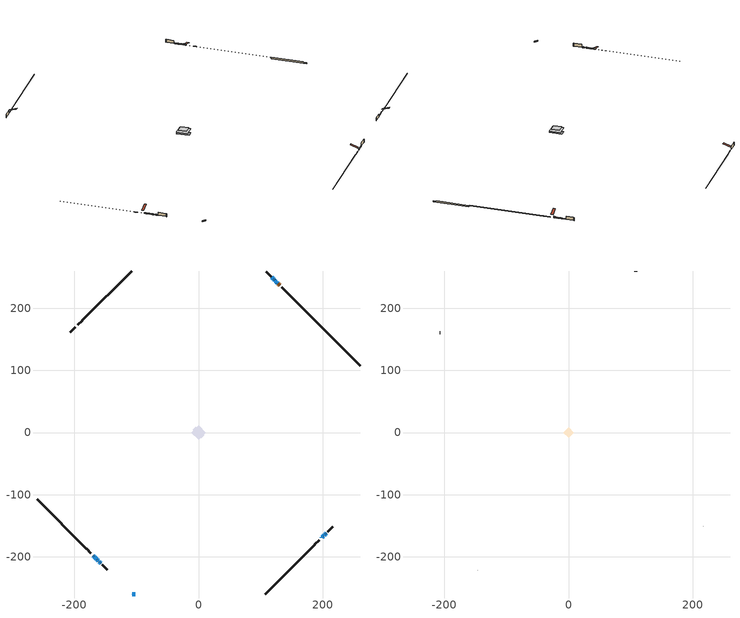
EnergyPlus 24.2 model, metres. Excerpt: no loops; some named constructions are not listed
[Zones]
conditioned space
 floor adiabatic (AdiabaticFloorConstruction): -12.06,0 0,12.06 12.06,0 0,-12.06 z2.89
 floor foundation (Slab1 construction): -9.59,4.08 -4.08,9.59 9.59,-4.08 4.08,-9.59 z-1.68
 wall outside (RimJoist1 construction): 107.6,-259.77 186.59,-180.79 / -259.77,-107.6 -180.79,-186.59 / -107.6,259.77 -186.59,180.79 / 220.75,146.62 141.77,225.61 z0.45:0.75
 wall outside (RimJoist2 construction): 187.24,-180.13 194.44,-172.94 / -180.13,-187.24 -172.94,-194.44 / -187.24,180.13 -194.44,172.94 / 141.11,226.27 133.92,233.46 z0.45:0.75
 wall outside (AdiabaticWallConstruction 1): 130.42,236.96 129.66,237.72 / 129,238.37 128.16,239.22 z0.45:2.48
 wall outside (AdiabaticWallConstruction): -107.6,-259.77 -107.4,-259.77 / 199.24,-168.13 200.86,-166.52 / -106.47,-259.77 -105.7,-259.77 / -162.95,-204.43 -161.01,-206.37 / 126.2,241.18 122.32,245.06 / 121.66,245.71 121.12,246.25 / 201.52,-165.86 202.59,-164.78 / 203.25,-164.13 203.68,-163.69 / 204.34,-163.04 205.31,-162.07 / -104.78,-259.77 -104.01,-259.77 / 205.96,-161.41 206.24,-161.14 / -159.27,-208.11 -158.73,-208.65 / -158.07,-209.31 -157.21,-210.17 / 206.89,-160.49 207.22,-160.16 / -156.55,-210.82 -156.23,-211.15 / -155.57,-211.8 -155.25,-212.13 / 120.47,246.91 117.77,249.6 z0.45:1.67; 127.5,239.87 126.86,240.52 / 197.94,-169.44 198.59,-168.79 / -160.35,-207.02 -159.92,-207.45 z0.45:1.98; -169.44,-197.94 -168.14,-199.23 / -103.09,-259.77 -101.87,-259.77 z0.45:1.97; -167.49,-199.89 -163.61,-203.77 z0.45:2.28
 wall outside (Wall1 construction): 207.87,-159.5 215.91,-151.47 / -154.59,-212.79 -146.55,-220.82 / -197.94,169.44 -205.98,161.4 / 117.12,250.26 109.08,258.3 z0.45:5.33
 wall foundation (FoundationWall1 construction): 221.41,145.97,-1.68 221.41,145.97,0.45 255.94,111.44,0.45 255.94,111.44,0.14 259.77,107.6,0.14 259.77,107.6,-1.68
 window (WindowConstruction 16): -107.6,-259.77 -107.4,-259.77 z0.45:1.67
 window (WindowConstruction 1): 127.5,239.87 126.86,240.52 z0.45:1.97
 window (WindowConstruction 2): 197.94,-169.44 198.59,-168.79 z0.45:1.97
 window (WindowConstruction 3): 199.24,-168.13 200.86,-166.52 z0.45:1.67
 window (WindowConstruction 4): -169.44,-197.94 -168.14,-199.23 z0.45:1.97
 window (WindowConstruction 5): -167.49,-199.89 -163.61,-203.77 z0.45:2.28
 window (WindowConstruction 17): -106.47,-259.77 -105.71,-259.77 z0.45:1.67
 window (WindowConstruction 6): -162.95,-204.43 -161.01,-206.37 z0.45:1.67
 window (WindowConstruction 7): 126.2,241.18 122.32,245.05 z0.45:1.67
 window (WindowConstruction 8): 121.66,245.71 121.13,246.25 z0.45:1.67
 window (WindowConstruction 9): 201.52,-165.86 202.59,-164.78 z0.45:1.67
 window (WindowConstruction 10): 203.25,-164.13 203.68,-163.69 z0.45:1.67
 window (WindowConstruction 11): 204.34,-163.04 205.31,-162.07 z0.45:1.67
 window (WindowConstruction 18): -104.78,-259.77 -104.01,-259.77 z0.45:1.67
 window (WindowConstruction 12): 205.97,-161.41 206.23,-161.14 z0.45:1.67
 window (WindowConstruction 13): -160.35,-207.02 -159.92,-207.45 z0.45:1.97
 window (WindowConstruction 14): -159.27,-208.11 -158.73,-208.65 z0.45:1.67
 window (WindowConstruction 15): -158.07,-209.31 -157.21,-210.17 z0.45:1.67
 window (WindowConstruction 20): 206.89,-160.48 207.22,-160.16 z0.45:1.67
 window (WindowConstruction 21): -156.55,-210.83 -156.23,-211.15 z0.45:1.67
 window (WindowConstruction 22): -155.57,-211.81 -155.25,-212.13 z0.45:1.67
 window (WindowConstruction 19): -103.09,-259.77 -101.87,-259.77 z0.45:1.97
 window (WindowConstruction): 120.47,246.91 117.77,249.6 z0.45:1.67
 door (Door): 130.42,236.96 129.66,237.72 z0.45:2.48
 door (Door 1): 129,238.37 128.16,239.22 z0.45:2.48
 ceiling adiabatic (AdiabaticFloorConstruction): 0,-12.06 12.06,0 0,12.06 -12.06,0 z2.89
attic - vented
 floor to conditioned space (Floor1 construction Reversed): -8.53,0 0,8.53 8.53,0 0,-8.53 z5.33
 wall outside (Wall3 construction): 216.57,-150.81 216.73,-150.65 / -145.9,-221.48 -145.73,-221.64 / -206.63,160.74 -206.8,160.58 / 108.42,258.95 108.26,259.12 z0.45:5.33
 roof outside (Roof1 construction): 197.28,-170.09,5.33 188.98,-161.79,9.24 186.79,-163.98,9.24 195.09,-172.28,5.33; -170.09,-197.28,5.33 -161.79,-188.98,9.24 -163.98,-186.79,9.24 -172.28,-195.09,5.33; -197.28,170.09,5.33 -188.98,161.79,9.24 -186.79,163.98,9.24 -195.09,172.28,5.33; 131.07,236.3,5.33 122.77,228,9.24 124.96,225.81,9.24 133.26,234.11,5.33
[Material] Roughness=Rough; Thermal Absorptance=0.9
Name | Thickness {m} | Conductivity {W/m-K} | Density {kg/m3} | Specific Heat {J/kg-K} | Solar Absorptance | Visible Absorptance
ceiling loosefill ins | 0.254 | 0.0480833 | 16.02 | 1046.75 | 0.7 | 0.7
ceiling stud and cavity | 0.1397 | 0.843984 | 65.682 | 1177.47 | 0.7 | 0.7
gypsum board | 0.0127 | 0.160291 | 801 | 837.4 | 0.6 | 0.6
[Construction]
Floor1 construction: ceiling loosefill ins, ceiling stud and cavity, gypsum board
[EnergyManagementSystem:Program]
component_loads_program: Set loads_htg_walls = 0; Set loads_htg_rim_joists = 0; Set loads_htg_foundation_walls = 0; Set loads_htg_floors = 0; Set loads_htg_slabs = 0; Set loads_htg_ceilings = 0; Set loads_htg_roofs = 0; Set loads_htg_windows_conduction = 0; Set loads_htg_windows_solar = 0; Set loads_htg_doors = 0; Set loads_htg_skylights_conduction = 0; Set loads_htg_skylights_solar = 0; Set loads_htg_internal_mass = 0; Set loads_htg_intgains = 0; Set loads_htg_lighting = 0; Set loads_htg_infil = 0; Set loads_htg_mechvent = 0; Set loads_htg_natvent = 0; Set loads_htg_whf = 0; Set loads_htg_ducts = 0; Set loads_clg_walls = 0; Set loads_clg_rim_joists = 0; Set loads_clg_foundation_walls = 0; Set loads_clg_floors = 0; Set loads_clg_slabs = 0; Set loads_clg_ceilings = 0; Set loads_clg_roofs = 0; Set loads_clg_windows_conduction = 0; Set loads_clg_windows_solar = 0; Set loads_clg_doors = 0; Set loads_clg_skylights_conduction = 0; Set loads_clg_skylights_solar = 0; Set loads_clg_internal_mass = 0; Set loads_clg_intgains = 0; Set loads_clg_lighting = 0; Set loads_clg_infil = 0; Set loads_clg_mechvent = 0; Set loads_clg_natvent = 0; Set loads_clg_whf = 0; Set loads_clg_ducts = 0; Set hr_walls = 0; Set hr_walls = hr_walls + s_conv_13 + s_ig_13 + s_sol_13 + s_lgt_13 + s_surf_13; Set hr_walls = hr_walls + s_conv_14 + s_ig_14 + s_sol_14 + s_lgt_14 + s_surf_14; Set hr_walls = hr_walls + s_conv_15 + s_ig_15 + s_sol_15 + s_lgt_15 + s_surf_15; Set hr_walls = hr_walls + s_conv_16 + s_ig_16 + s_sol_16 + s_lgt_16 + s_surf_16; Set hr_rim_joists = 0; Set hr_rim_joists = hr_rim_joists + s_conv_4 + s_ig_4 + s_sol_4 + s_lgt_4 + s_surf_4; Set hr_rim_joists = hr_rim_joists + s_conv_5 + s_ig_5 + s_sol_5 + s_lgt_5 + s_surf_5; Set hr_rim_joists = hr_rim_joists + s_conv_6 + s_ig_6 + s_sol_6 + s_lgt_6 + s_surf_6; Set hr_rim_joists = hr_rim_joists + s_conv_7 + s_ig_7 + s_sol_7 + s_lgt_7 + s_surf_7; Set hr_rim_joists = hr_rim_joists + s_conv_8 + s_ig_8 + s_sol_8 + s_lgt_8 + s_surf_8; Set hr_rim_joists = hr_rim_joists + s_conv_9 + s_ig_9 + s_sol_9 + s_lgt_9 + s_surf_9; Set hr_rim_joists = hr_rim_joists + s_conv_10 + s_ig_10 + s_sol_10 + s_lgt_10 + s_surf_10; Set hr_rim_joists = hr_rim_joists + s_conv_11 + s_ig_11 + s_sol_11 + s_lgt_11 + s_surf_11; Set hr_foundation_walls = 0; Set hr_foundation_walls = hr_foundation_walls + s_conv_1 + s_ig_1 + s_sol_1 + s_lgt_1 + s_surf_1; Set hr_floors = 0; Set hr_slabs = 0; Set hr_slabs = hr_slabs + s_conv_12 + s_ig_12 + s_sol_12 + s_lgt_12 + s_surf_12; Set hr_ceilings = 0; Set hr_ceilings = hr_ceilings + s_conv + s_ig + s_sol + s_lgt + s_surf; Set hr_roofs = 0; Set hr_windows_conduction = 0; Set hr_windows_conduction = hr_windows_conduction + ss_conv_2; Set hr_windows_conduction = hr_windows_conduction + ss_ig_2; Set hr_windows_conduction = hr_windows_conduction + ss_surf_2; Set hr_windows_conduction = hr_windows_conduction + ss_conv_3; Set hr_windows_conduction = hr_windows_conduction + ss_ig_3; Set hr_windows_conduction = hr_windows_conduction + ss_surf_3; Set hr_windows_conduction = hr_windows_conduction + ss_conv_4; Set hr_windows_conduction = hr_windows_conduction + ss_ig_4; Set hr_windows_conduction = hr_windows_conduction + ss_surf_4; Set hr_windows_conduction = hr_windows_conduction + ss_conv_5; Set hr_windows_conduction = hr_windows_conduction + ss_ig_5; Set hr_windows_conduction = hr_windows_conduction + ss_surf_5; Set hr_windows_conduction = hr_windows_conduction + ss_conv_6; Set hr_windows_conduction = hr_windows_conduction + ss_ig_6; Set hr_windows_conduction = hr_windows_conduction + ss_surf_6; Set hr_windows_conduction = hr_windows_conduction + ss_conv_7; Set hr_windows_conduction = hr_windows_conduction + ss_ig_7; Set hr_windows_conduction = hr_windows_conduction + ss_surf_7; Set hr_windows_conduction = hr_windows_conduction + ss_conv_8; Set hr_windows_conduction = hr_windows_conduction + ss_ig_8; Set hr_windows_conduction = hr_windows_conduction + ss_surf_8; Set hr_windows_conduction = hr_windows_conduction + ss_conv_9; Set hr_windows_conduction = hr_windows_conduction + ss_ig_9; Set hr_windows_conduction = hr_windows_conduction + ss_surf_9; Set hr_windows_conduction = hr_windows_conduction + ss_conv_10; Set hr_windows_conduction = hr_windows_conduction + ss_ig_10; Set hr_windows_conduction = hr_windows_conduction + ss_surf_10; Set hr_windows_conduction = hr_windows_conduction + ss_conv_11; Set hr_windows_conduction = hr_windows_conduction + ss_ig_11; Set hr_windows_conduction = hr_windows_conduction + ss_surf_11; Set hr_windows_conduction = hr_windows_conduction + ss_conv_12; Set hr_windows_conduction = hr_windows_conduction + ss_ig_12; Set hr_windows_conduction = hr_windows_conduction + ss_surf_12; Set hr_windows_conduction = hr_windows_conduction + ss_conv_13; Set hr_windows_conduction = hr_windows_conduction + ss_ig_13; Set hr_windows_conduction = hr_windows_conduction + ss_surf_13; Set hr_windows_conduction = hr_windows_conduction + ss_conv_14; Set hr_windows_conduction = hr_windows_conduction + ss_ig_14; Set hr_windows_conduction = hr_windows_conduction + ss_surf_14; Set hr_windows_conduction = hr_windows_conduction + ss_conv_15; Set hr_windows_conduction = hr_windows_conduction + ss_ig_15; Set hr_windows_conduction = hr_windows_conduction + ss_surf_15; Set hr_windows_conduction = hr_windows_conduction + ss_conv_16; Set hr_windows_conduction = hr_windows_conduction + ss_ig_16; Set hr_windows_conduction = hr_windows_conduction + ss_surf_16; Set hr_windows_conduction = hr_windows_conduction + ss_conv_17; Set hr_windows_conduction = hr_windows_conduction + ss_ig_17; Set hr_windows_conduction = hr_windows_conduction + ss_surf_17; Set hr_windows_conduction = hr_windows_conduction + ss_conv_18; Set hr_windows_conduction = hr_windows_conduction + ss_ig_18; Set hr_windows_conduction = hr_windows_conduction + ss_surf_18; Set hr_windows_conduction = hr_windows_conduction + ss_conv_19; Set hr_windows_conduction = hr_windows_conduction + ss_ig_19; Set hr_windows_conduction = hr_windows_conduction + ss_surf_19; Set hr_windows_conduction = hr_windows_conduction + ss_conv_20; Set hr_windows_conduction = hr_windows_conduction + ss_ig_20; Set hr_windows_conduction = hr_windows_conduction + ss_surf_20; Set hr_windows_conduction = hr_windows_conduction + ss_conv_21; Set hr_windows_conduction = hr_windows_conduction + ss_ig_21; Set hr_windows_conduction = hr_windows_conduction + ss_surf_21; Set hr_windows_conduction = hr_windows_conduction + ss_conv_22; Set hr_windows_conduction = hr_windows_conduction + ss_ig_22; Set hr_windows_conduction = hr_windows_conduction + ss_surf_22; Set hr_windows_conduction = hr_windows_conduction + ss_conv_23; Set hr_windows_conduction = hr_windows_conduction + ss_ig_23; Set hr_windows_conduction = hr_windows_conduction + ss_surf_23; Set hr_windows_conduction = hr_windows_conduction + ss_conv_24; Set hr_windows_conduction = hr_windows_conduction + ss_ig_24; Set hr_windows_conduction = hr_windows_conduction + ss_surf_24; Set hr_windows_solar = 0; Set hr_windows_solar = hr_windows_solar - ss_trans_in * ZoneTimestep * 3600 + ss_back_out * ZoneTimestep * 3600 + ss_trans_out * ZoneTimestep * 3600; Set hr_windows_solar = hr_windows_solar - ss_trans_in_1 * ZoneTimestep * 3600 + ss_back_out_1 * ZoneTimestep * 3600 + ss_trans_out_1 * ZoneTimestep * 3600; Set hr_windows_solar = hr_windows_solar - ss_trans_in_2 * ZoneTimestep * 3600 + ss_back_out_2 * ZoneTimestep * 3600 + ss_trans_out_2 * ZoneTimestep * 3600; Set hr_windows_solar = hr_windows_solar - ss_trans_in_3 * ZoneTimestep * 3600 + ss_back_out_3 * ZoneTimestep * 3600 + ss_trans_out_3 * ZoneTimestep * 3600; Set hr_windows_solar = hr_windows_solar - ss_trans_in_4 * ZoneTimestep * 3600 + ss_back_out_4 * ZoneTimestep * 3600 + ss_trans_out_4 * ZoneTimestep * 3600; Set hr_windows_solar = hr_windows_solar - ss_trans_in_5 * ZoneTimestep * 3600 + ss_back_out_5 * ZoneTimestep * 3600 + ss_trans_out_5 * ZoneTimestep * 3600; Set hr_windows_solar = hr_windows_solar - ss_trans_in_6 * ZoneTimestep * 3600 + ss_back_out_6 * ZoneTimestep * 3600 + ss_trans_out_6 * ZoneTimestep * 3600; Set hr_windows_solar = hr_windows_solar - ss_trans_in_7 * ZoneTimestep * 3600 + ss_back_out_7 * ZoneTimestep * 3600 + ss_trans_out_7 * ZoneTimestep * 3600; Set hr_windows_solar = hr_windows_solar - ss_trans_in_8 * ZoneTimestep * 3600 + ss_back_out_8 * ZoneTimestep * 3600 + ss_trans_out_8 * ZoneTimestep * 3600; Set hr_windows_solar = hr_windows_solar - ss_trans_in_9 * ZoneTimestep * 3600 + ss_back_out_9 * ZoneTimestep * 3600 + ss_trans_out_9 * ZoneTimestep * 3600; Set hr_windows_solar = hr_windows_solar - ss_trans_in_10 * ZoneTimestep * 3600 + ss_back_out_10 * ZoneTimestep * 3600 + ss_trans_out_10 * ZoneTimestep * 3600; Set hr_windows_solar = hr_windows_solar - ss_trans_in_11 * ZoneTimestep * 3600 + ss_back_out_11 * ZoneTimestep * 3600 + ss_trans_out_11 * ZoneTimestep * 3600; Set hr_windows_solar = hr_windows_solar - ss_trans_in_12 * ZoneTimestep * 3600 + ss_back_out_12 * ZoneTimestep * 3600 + ss_trans_out_12 * ZoneTimestep * 3600; Set hr_windows_solar = hr_windows_solar - ss_trans_in_13 * ZoneTimestep * 3600 + ss_back_out_13 * ZoneTimestep * 3600 + ss_trans_out_13 * ZoneTimestep * 3600; Set hr_windows_solar = hr_windows_solar - ss_trans_in_14 * ZoneTimestep * 3600 + ss_back_out_14 * ZoneTimestep * 3600 + ss_trans_out_14 * ZoneTimestep * 3600; Set hr_windows_solar = hr_windows_solar - ss_trans_in_15 * ZoneTimestep * 3600 + ss_back_out_15 * ZoneTimestep * 3600 + ss_trans_out_15 * ZoneTimestep * 3600; Set hr_windows_solar = hr_windows_solar - ss_trans_in_16 * ZoneTimestep * 3600 + ss_back_out_16 * ZoneTimestep * 3600 + ss_trans_out_16 * ZoneTimestep * 3600; Set hr_windows_solar = hr_windows_solar - ss_trans_in_17 * ZoneTimestep * 3600 + ss_back_out_17 * ZoneTimestep * 3600 + ss_trans_out_17 * ZoneTimestep * 3600; Set hr_windows_solar = hr_windows_solar - ss_trans_in_18 * ZoneTimestep * 3600 + ss_back_out_18 * ZoneTimestep * 3600 + ss_trans_out_18 * ZoneTimestep * 3600; Set hr_windows_solar = hr_windows_solar - ss_trans_in_19 * ZoneTimestep * 3600 + ss_back_out_19 * ZoneTimestep * 3600 + ss_trans_out_19 * ZoneTimestep * 3600; Set hr_windows_solar = hr_windows_solar - ss_trans_in_20 * ZoneTimestep * 3600 + ss_back_out_20 * ZoneTimestep * 3600 + ss_trans_out_20 * ZoneTimestep * 3600; Set hr_windows_solar = hr_windows_solar - ss_trans_in_21 * ZoneTimestep * 3600 + ss_back_out_21 * ZoneTimestep * 3600 + ss_trans_out_21 * ZoneTimestep * 3600; Set hr_windows_solar = hr_windows_solar - ss_trans_in_22 * ZoneTimestep * 3600 + ss_back_out_22 * ZoneTimestep * 3600 + ss_trans_out_22 * ZoneTimestep * 3600; Set hr_doors = 0; Set hr_doors = hr_doors + ss_sol; Set hr_doors = hr_doors + ss_lgt; Set hr_doors = hr_doors + ss_conv; Set hr_doors = hr_doors + ss_ig; Set hr_doors = hr_doors + ss_surf; Set hr_doors = hr_doors + ss_sol_1; Set hr_doors = hr_doors + ss_lgt_1; Set hr_doors = hr_doors + ss_conv_1; Set hr_doors = hr_doors + ss_ig_1; Set hr_doors = hr_doors + ss_surf_1; Set hr_skylights_conduction = 0; Set hr_skylights_solar = 0; Set hr_internal_mass = 0; Set hr_internal_mass = hr_internal_mass + s_conv_2 + s_ig_2 + s_sol_2 + s_lgt_2 + s_surf_2; Set hr_internal_mass = hr_internal_mass + s_conv_3 + s_ig_3 + s_sol_3 + s_lgt_3 + s_surf_3; Set hr_internal_mass = hr_internal_mass + im_conv + im_ig + im_sol + im_lgt + im_surf; Set hr_internal_mass = hr_internal_mass + im_conv_1 + im_ig_1 + im_sol_1 + im_lgt_1 + im_surf_1; Set hr_intgains = 0; Set hr_intgains = hr_intgains - ig_ee_conv - ig_ee_rad - ig_ee_conv_1 - ig_ee_rad_1 - ig_ee_conv_2 - ig_ee_rad_2 - ig_ee_conv_3 - ig_ee_rad_3 - ig_ee_conv_4 - ig_ee_rad_4 - ig_ee_conv_5 - ig_ee_rad_5 - ig_ee_conv_6 - ig_ee_rad_6 - ig_oe_conv - ig_oe_rad - ig_oe_conv_1 - ig_oe_rad_1 - ig_oe_conv_2 - ig_oe_rad_2 - ig_oe_conv_3 - ig_oe_rad_3 - ig_oe_conv_4 - ig_oe_rad_4 - ig_ppl_conv - ig_ppl_rad; Set hr_lighting = 0; Set hr_lighting = hr_lighting - ig_lgt_conv - ig_lgt_rad - ig_lgt_vis; Set hr_infil = 0; Set hr_infil = hr_infil - airflow_gain + airflow_loss; Set hr_natvent = 0; Set hr_natvent = hr_natvent - airflow_gain_1 + airflow_loss_1; Set hr_whf = 0; Set hr_whf = hr_whf - airflow_gain_2 + airflow_loss_2; Set hr_mechvent = 0; Set hr_mechvent = hr_mechvent - mv_conv - mv_rad - mv_conv_1 - mv_rad_1 - mv_conv_2 - mv_rad_2 - mv_conv_3 - mv_rad_3 - mv_conv_4 - mv_rad_4 - mv_conv_5 - mv_rad_5 - mv_conv_6 - mv_rad_6; Set hr_ducts = 0; Set hr_intgains = hr_intgains + dhw_loss * (0.64*(1-dhw_rtf) + 1.0*dhw_rtf); Set htg_mode = 0; Set clg_mode = 0; If (htg_load_cond > 0); Set htg_mode = 1.0; ElseIf (clg_load_cond > 0); Set clg_mode = 1.0; Else; Set htg_season = 0; Set clg_season = 0; If ((DayOfYear >= 1) && (DayOfYear <= 365)); Set clg_season = 1; EndIf; If ((DayOfYear >= 1) && (DayOfYear <= 365)); Set htg_season = 1; EndIf; If ((airflow_gain_1 <> 0) || (airflow_loss_1 <> 0)) && (clg_season == 1); Set clg_mode = 1.0; ElseIf ((airflow_gain_2 <> 0) || (airflow_loss_2 <> 0)) && (clg_season == 1); Set clg_mode = 1.0; Else; Set Tmid_setpoint = (htg_sp_s_1 + clg_sp_s_1) / 2; If (tin_s_1 > Tmid_setpoint) && (clg_season == 1); Set clg_mode = 1.0; ElseIf (tin_s_1 < Tmid_setpoint) && (htg_season == 1); Set htg_mode = 1.0; EndIf; EndIf; EndIf; Set loads_htg_walls = loads_htg_walls + (hr_walls * htg_mode * 1); Set loads_htg_rim_joists = loads_htg_rim_joists + (hr_rim_joists * htg_mode * 1); Set loads_htg_foundation_walls = loads_htg_foundation_walls + (hr_foundation_walls * htg_mode * 1); Set loads_htg_floors = loads_htg_floors + (hr_floors * htg_mode * 1); Set loads_htg_slabs = loads_htg_slabs + (hr_slabs * htg_mode * 1); Set loads_htg_ceilings = loads_htg_ceilings + (hr_ceilings * htg_mode * 1); Set loads_htg_roofs = loads_htg_roofs + (hr_roofs * htg_mode * 1); Set loads_htg_windows_conduction = loads_htg_windows_conduction + (hr_windows_conduction * htg_mode * 1); Set loads_htg_windows_solar = loads_htg_windows_solar + (hr_windows_solar * htg_mode * 1); Set loads_htg_doors = loads_htg_doors + (hr_doors * htg_mode * 1); Set loads_htg_skylights_conduction = loads_htg_skylights_conduction + (hr_skylights_conduction * htg_mode * 1); Set loads_htg_skylights_solar = loads_htg_skylights_solar + (hr_skylights_solar * htg_mode * 1); Set loads_htg_internal_mass = loads_htg_internal_mass + (hr_internal_mass * htg_mode * 1); Set loads_htg_intgains = loads_htg_intgains + (hr_intgains * htg_mode * 1); Set loads_htg_lighting = loads_htg_lighting + (hr_lighting * htg_mode * 1); Set loads_htg_infil = loads_htg_infil + (hr_infil * htg_mode * 1); Set loads_htg_mechvent = loads_htg_mechvent + (hr_mechvent * htg_mode * 1); Set loads_htg_natvent = loads_htg_natvent + (hr_natvent * htg_mode * 1); Set loads_htg_whf = loads_htg_whf + (hr_whf * htg_mode * 1); Set loads_htg_ducts = loads_htg_ducts + (hr_ducts * htg_mode * 1); Set loads_clg_walls = loads_clg_walls + (-hr_walls * clg_mode * 1); Set loads_clg_rim_joists = loads_clg_rim_joists + (-hr_rim_joists * clg_mode * 1); Set loads_clg_foundation_walls = loads_clg_foundation_walls + (-hr_foundation_walls * clg_mode * 1); Set loads_clg_floors = loads_clg_floors + (-hr_floors * clg_mode * 1); Set loads_clg_slabs = loads_clg_slabs + (-hr_slabs * clg_mode * 1); Set loads_clg_ceilings = loads_clg_ceilings + (-hr_ceilings * clg_mode * 1); Set loads_clg_roofs = loads_clg_roofs + (-hr_roofs * clg_mode * 1); Set loads_clg_windows_conduction = loads_clg_windows_conduction + (-hr_windows_conduction * clg_mode * 1); Set loads_clg_windows_solar = loads_clg_windows_solar + (-hr_windows_solar * clg_mode * 1); Set loads_clg_doors = loads_clg_doors + (-hr_doors * clg_mode * 1); Set loads_clg_skylights_conduction = loads_clg_skylights_conduction + (-hr_skylights_conduction * clg_mode * 1); Set loads_clg_skylights_solar = loads_clg_skylights_solar + (-hr_skylights_solar * clg_mode * 1); Set loads_clg_internal_mass = loads_clg_internal_mass + (-hr_internal_mass * clg_mode * 1); Set loads_clg_intgains = loads_clg_intgains + (-hr_intgains * clg_mode * 1); Set loads_clg_lighting = loads_clg_lighting + (-hr_lighting * clg_mode * 1); Set loads_clg_infil = loads_clg_infil + (-hr_infil * clg_mode * 1); Set loads_clg_mechvent = loads_clg_mechvent + (-hr_mechvent * clg_mode * 1); Set loads_clg_natvent = loads_clg_natvent + (-hr_natvent * clg_mode * 1); Set loads_clg_whf = loads_clg_whf + (-hr_whf * clg_mode * 1); Set loads_clg_ducts = loads_clg_ducts + (-hr_ducts * clg_mode * 1)
[EnergyManagementSystem:OutputVariable] Type of Data in Variable=Summed; Update Frequency=ZoneTimestep
Name | EMS Variable | EMS Program or Subroutine | Units
loads_htg_slabs_annual_outvar; Energy Management System Output Variable 16 | loads_htg_slabs | component_loads_program | J
loads_htg_internal_mass_annual_outvar; Energy Management System Output Variable 17 | loads_htg_internal_mass | component_loads_program | J
loads_htg_infil_annual_outvar; Energy Management System Output Variable 18 | loads_htg_infil | component_loads_program | J
loads_htg_natvent_annual_outvar; Energy Management System Output Variable 19 | loads_htg_natvent | component_loads_program | J
loads_htg_mechvent_annual_outvar; Energy Management System Output Variable 20 | loads_htg_mechvent | component_loads_program | J
loads_htg_whf_annual_outvar; Energy Management System Output Variable 21 | loads_htg_whf | component_loads_program | J
loads_htg_ducts_annual_outvar; Energy Management System Output Variable 22 | loads_htg_ducts | component_loads_program | J
loads_htg_intgains_annual_outvar; Energy Management System Output Variable 23 | loads_htg_intgains | component_loads_program | J
loads_htg_lighting_annual_outvar; Energy Management System Output Variable 24 | loads_htg_lighting | component_loads_program | J
loads_clg_roofs_annual_outvar; Energy Management System Output Variable 25 | loads_clg_roofs | component_loads_program | J
loads_clg_ceilings_annual_outvar; Energy Management System Output Variable 26 | loads_clg_ceilings | component_loads_program | J
loads_clg_walls_annual_outvar; Energy Management System Output Variable 27 | loads_clg_walls | component_loads_program | J
loads_clg_rim_joists_annual_outvar; Energy Management System Output Variable 28 | loads_clg_rim_joists | component_loads_program | J
loads_clg_foundation_walls_annual_outvar; Energy Management System Output Variable 29 | loads_clg_foundation_walls | component_loads_program | J
loads_clg_doors_annual_outvar; Energy Management System Output Variable 30 | loads_clg_doors | component_loads_program | J
loads_clg_windows_conduction_annual_outvar; Energy Management System Output Variable 31 | loads_clg_windows_conduction | component_loads_program | J
loads_clg_windows_solar_annual_outvar; Energy Management System Output Variable 32 | loads_clg_windows_solar | component_loads_program | J
loads_clg_skylights_conduction_annual_outvar; Energy Management System Output Variable 33 | loads_clg_skylights_conduction | component_loads_program | J
loads_clg_skylights_solar_annual_outvar; Energy Management System Output Variable 34 | loads_clg_skylights_solar | component_loads_program | J
loads_clg_floors_annual_outvar; Energy Management System Output Variable 35 | loads_clg_floors | component_loads_program | J
loads_clg_slabs_annual_outvar; Energy Management System Output Variable 36 | loads_clg_slabs | component_loads_program | J
loads_clg_internal_mass_annual_outvar; Energy Management System Output Variable 37 | loads_clg_internal_mass | component_loads_program | J
loads_clg_infil_annual_outvar; Energy Management System Output Variable 38 | loads_clg_infil | component_loads_program | J
loads_clg_natvent_annual_outvar; Energy Management System Output Variable 39 | loads_clg_natvent | component_loads_program | J
loads_clg_mechvent_annual_outvar; Energy Management System Output Variable 40 | loads_clg_mechvent | component_loads_program | J
loads_clg_whf_annual_outvar; Energy Management System Output Variable 41 | loads_clg_whf | component_loads_program | J
loads_clg_ducts_annual_outvar; Energy Management System Output Variable 42 | loads_clg_ducts | component_loads_program | J
loads_clg_intgains_annual_outvar; Energy Management System Output Variable 43 | loads_clg_intgains | component_loads_program | J
loads_clg_lighting_annual_outvar; Energy Management System Output Variable 44 | loads_clg_lighting | component_loads_program | J
loads_htg_tot_annual_outvar; Energy Management System Output Variable 1; Energy Management System Output Variable 45 | loads_htg_tot | total_loads_program | J
loads_clg_tot_annual_outvar; Energy Management System Output Variable 2; Energy Management System Output Variable 46 | loads_clg_tot | total_loads_program | J
Energy Management System Output Variable 3 | htg_unmet_hours | unmet_hours_program | hr
Energy Management System Output Variable 4 | clg_unmet_hours | unmet_hours_program | hr
Energy Management System Output Variable 5 | loads_htg_roofs | component_loads_program | J
Energy Management System Output Variable 6 | loads_htg_ceilings | component_loads_program | J
Energy Management System Output Variable 7 | loads_htg_walls | component_loads_program | J
Energy Management System Output Variable 8 | loads_htg_rim_joists | component_loads_program | J
Energy Management System Output Variable 9 | loads_htg_foundation_walls | component_loads_program | J
Energy Management System Output Variable 10 | loads_htg_doors | component_loads_program | J
Energy Management System Output Variable 11 | loads_htg_windows_conduction | component_loads_program | J
Energy Management System Output Variable 12 | loads_htg_windows_solar | component_loads_program | J
Energy Management System Output Variable 13 | loads_htg_skylights_conduction | component_loads_program | J
Energy Management System Output Variable 14 | loads_htg_skylights_solar | component_loads_program | J
Energy Management System Output Variable 15 | loads_htg_floors | component_loads_program | J
[Schedule:Day:Interval]
interior lighting schedule day: No, 01:00, 0.108182, 04:00, 0.0901515, 05:00, 0.0991667, 06:00, 0.162273, 07:00, 0.270455, 08:00, 0.342576, 10:00, 0.369621, 11:00, 0.351591, 12:00, 0.333561, 13:00, 0.324545, 14:00, 0.31553, 15:00, 0.333561, 16:00, 0.369621, 17:00, 0.450758, 18:00, 0.585985, 19:00, 0.775303, 20:00, 0.955606, 21:00, 0.991667, 22:00, 0.712197, 23:00, 0.360606, 24:00, 0.162273
interior lighting schedule day 1: No, 01:00, 0.100909, 04:00, 0.0840909, 05:00, 0.0925, 06:00, 0.151364, 07:00, 0.252273, 08:00, 0.319545, 10:00, 0.344773, 11:00, 0.327955, 12:00, 0.311136, 13:00, 0.302727, 14:00, 0.294318, 15:00, 0.311136, 16:00, 0.344773, 17:00, 0.420455, 18:00, 0.546591, 19:00, 0.723182, 20:00, 0.891364, 21:00, 0.925, 22:00, 0.664318, 23:00, 0.336364, 24:00, 0.151364
interior lighting schedule day 2: No, 01:00, 0.0927273, 04:00, 0.0772727, 05:00, 0.085, 06:00, 0.139091, 07:00, 0.231818, 08:00, 0.293636, 10:00, 0.316818, 11:00, 0.301364, 12:00, 0.285909, 13:00, 0.278182, 14:00, 0.270455, 15:00, 0.285909, 16:00, 0.316818, 17:00, 0.386364, 18:00, 0.502273, 19:00, 0.664545, 20:00, 0.819091, 21:00, 0.85, 22:00, 0.610455, 23:00, 0.309091, 24:00, 0.139091
interior lighting schedule day 3: No, 01:00, 0.0845455, 04:00, 0.0704545, 05:00, 0.0775, 06:00, 0.126818, 07:00, 0.211364, 08:00, 0.267727, 10:00, 0.288864, 11:00, 0.274773, 12:00, 0.260682, 13:00, 0.253636, 14:00, 0.246591, 15:00, 0.260682, 16:00, 0.288864, 17:00, 0.352273, 18:00, 0.457955, 19:00, 0.605909, 20:00, 0.746818, 21:00, 0.775, 22:00, 0.556591, 23:00, 0.281818, 24:00, 0.126818
interior lighting schedule day 4: No, 01:00, 0.0763636, 04:00, 0.0636364, 05:00, 0.07, 06:00, 0.114545, 07:00, 0.190909, 08:00, 0.241818, 10:00, 0.260909, 11:00, 0.248182, 12:00, 0.235455, 13:00, 0.229091, 14:00, 0.222727, 15:00, 0.235455, 16:00, 0.260909, 17:00, 0.318182, 18:00, 0.413636, 19:00, 0.547273, 20:00, 0.674545, 21:00, 0.7, 22:00, 0.502727, 23:00, 0.254545, 24:00, 0.114545
interior lighting schedule day 5: No, 01:00, 0.0727273, 04:00, 0.0606061, 05:00, 0.0666667, 06:00, 0.109091, 07:00, 0.181818, 08:00, 0.230303, 10:00, 0.248485, 11:00, 0.236364, 12:00, 0.224242, 13:00, 0.218182, 14:00, 0.212121, 15:00, 0.224242, 16:00, 0.248485, 17:00, 0.30303, 18:00, 0.393939, 19:00, 0.521212, 20:00, 0.642424, 21:00, 0.666667, 22:00, 0.478788, 23:00, 0.242424, 24:00, 0.109091
interior lighting schedule day 6: No, 01:00, 0.0745455, 04:00, 0.0621212, 05:00, 0.0683333, 06:00, 0.111818, 07:00, 0.186364, 08:00, 0.236061, 10:00, 0.254697, 11:00, 0.242273, 12:00, 0.229848, 13:00, 0.223636, 14:00, 0.217424, 15:00, 0.229848, 16:00, 0.254697, 17:00, 0.310606, 18:00, 0.403788, 19:00, 0.534242, 20:00, 0.658485, 21:00, 0.683333, 22:00, 0.490758, 23:00, 0.248485, 24:00, 0.111818
interior lighting schedule day 7: No, 01:00, 0.08, 04:00, 0.0666667, 05:00, 0.0733333, 06:00, 0.12, 07:00, 0.2, 08:00, 0.253333, 10:00, 0.273333, 11:00, 0.26, 12:00, 0.246667, 13:00, 0.24, 14:00, 0.233333, 15:00, 0.246667, 16:00, 0.273333, 17:00, 0.333333, 18:00, 0.433333, 19:00, 0.573333, 20:00, 0.706667, 21:00, 0.733333, 22:00, 0.526667, 23:00, 0.266667, 24:00, 0.12
interior lighting schedule day 8: No, 01:00, 0.0890909, 04:00, 0.0742424, 05:00, 0.0816667, 06:00, 0.133636, 07:00, 0.222727, 08:00, 0.282121, 10:00, 0.304394, 11:00, 0.289545, 12:00, 0.274697, 13:00, 0.267273, 14:00, 0.259848, 15:00, 0.274697, 16:00, 0.304394, 17:00, 0.371212, 18:00, 0.482576, 19:00, 0.638485, 20:00, 0.78697, 21:00, 0.816667, 22:00, 0.586515, 23:00, 0.29697, 24:00, 0.133636
interior lighting schedule day 9: No, 01:00, 0.0972727, 04:00, 0.0810606, 05:00, 0.0891667, 06:00, 0.145909, 07:00, 0.243182, 08:00, 0.30803, 10:00, 0.332348, 11:00, 0.316136, 12:00, 0.299924, 13:00, 0.291818, 14:00, 0.283712, 15:00, 0.299924, 16:00, 0.332348, 17:00, 0.405303, 18:00, 0.526894, 19:00, 0.697121, 20:00, 0.859242, 21:00, 0.891667, 22:00, 0.640379, 23:00, 0.324242, 24:00, 0.145909
interior lighting schedule day 10: No, 01:00, 0.105455, 04:00, 0.0878788, 05:00, 0.0966667, 06:00, 0.158182, 07:00, 0.263636, 08:00, 0.333939, 10:00, 0.360303, 11:00, 0.342727, 12:00, 0.325152, 13:00, 0.316364, 14:00, 0.307576, 15:00, 0.325152, 16:00, 0.360303, 17:00, 0.439394, 18:00, 0.571212, 19:00, 0.755758, 20:00, 0.931515, 21:00, 0.966667, 22:00, 0.694242, 23:00, 0.351515, 24:00, 0.158182
interior lighting schedule day 11: No, 01:00, 0.109091, 04:00, 0.0909091, 05:00, 0.1, 06:00, 0.163636, 07:00, 0.272727, 08:00, 0.345455, 10:00, 0.372727, 11:00, 0.354545, 12:00, 0.336364, 13:00, 0.327273, 14:00, 0.318182, 15:00, 0.336364, 16:00, 0.372727, 17:00, 0.454545, 18:00, 0.590909, 19:00, 0.781818, 20:00, 0.963636, 21:00, 1, 22:00, 0.718182, 23:00, 0.363636, 24:00, 0.163636
interior lighting schedule default day; occupants schedule default day; clothes dryer schedule default day; cooking range schedule default day; mech vent bath fan 0 schedule default day; mech vent bath fan 1 schedule default day; mech vent range fan 0 schedule default day; misc plug loads schedule default day; general water use schedule default day; clothes dryer exhaust 0 schedule default day; cooling season schedule day; cooling season schedule day 2; cooling season schedule default day; exterior lighting schedule default day; natural vent schedule default day: No, 24:00, 0
occupants schedule day: No, 05:00, 0.426829, 06:00, 0.719512, 07:00, 1, 08:00, 0.670732, 09:00, 0.329268, 14:00, 0.170732, 15:00, 0.231707, 16:00, 0.329268, 17:00, 0.5, 18:00, 0.670732, 19:00, 0.829268, 21:00, 1, 22:00, 0.853659, 23:00, 0.646341, 24:00, 0.426829
clothes dryer schedule day; clothes dryer exhaust 0 schedule day: No, 01:00, 0.123457, 02:00, 0.0740741, 03:00, 0.0493827, 04:00, 0.0246914, 05:00, 0.0493827, 06:00, 0.0740741, 07:00, 0.197531, 08:00, 0.395062, 09:00, 0.592593, 10:00, 0.839506, 11:00, 0.962963, 12:00, 1, 13:00, 0.91358, 14:00, 0.82716, 15:00, 0.716049, 16:00, 0.753086, 17:00, 0.679012, 18:00, 0.666667, 20:00, 0.62963, 21:00, 0.641975, 22:00, 0.666667, 23:00, 0.54321, 24:00, 0.296296
cooking range schedule day: No, 05:00, 0.0597015, 06:00, 0.11194, 07:00, 0.171642, 08:00, 0.291045, 11:00, 0.343284, 12:00, 0.402985, 13:00, 0.462687, 14:00, 0.343284, 15:00, 0.291045, 16:00, 0.402985, 17:00, 0.567164, 18:00, 1, 19:00, 0.850746, 20:00, 0.432836, 21:00, 0.291045, 22:00, 0.231343, 23:00, 0.171642, 24:00, 0.11194
mech vent bath fan 0 schedule day; mech vent bath fan 1 schedule day: No, 07:00, 0, 08:00, 1, 09:00, 0.2, 24:00, 0
mech vent range fan 0 schedule day: No, 18:00, 0, 19:00, 1, 20:00, 0.2, 24:00, 0
misc plug loads schedule day: No, 06:00, 0.705882, 07:00, 0.745098, 08:00, 0.803922, 15:00, 0.823529, 16:00, 0.862745, 17:00, 0.921569, 18:00, 0.980392, 19:00, 1, 20:00, 0.980392, 21:00, 0.941176, 22:00, 0.862745, 23:00, 0.784314, 24:00, 0.72549
general water use schedule day: No, 01:00, 0.315068, 03:00, 0.287671, 04:00, 0.342466, 05:00, 0.369863, 06:00, 0.520548, 07:00, 0.60274, 08:00, 0.534247, 10:00, 0.506849, 11:00, 0.465753, 14:00, 0.479452, 15:00, 0.534247, 16:00, 0.589041, 17:00, 0.69863, 18:00, 0.876712, 19:00, 0.890411, 20:00, 0.986301, 21:00, 1, 22:00, 0.863014, 23:00, 0.616438, 24:00, 0.465753
cooling season schedule day 1: No, 24:00, 1
exterior lighting schedule day: No, 01:00, 0.566667, 03:00, 0.524167, 05:00, 0.495833, 06:00, 0.5525, 07:00, 0.623333, 08:00, 0.580833, 09:00, 0.439167, 10:00, 0.354167, 12:00, 0.34, 13:00, 0.354167, 14:00, 0.396667, 15:00, 0.425, 16:00, 0.495833, 17:00, 0.623333, 18:00, 0.793333, 19:00, 0.906667, 20:00, 0.963333, 21:00, 0.991667, 22:00, 0.920833, 23:00, 0.793333, 24:00, 0.665833
exterior lighting schedule day 1: No, 01:00, 0.528571, 03:00, 0.488929, 05:00, 0.4625, 06:00, 0.515357, 07:00, 0.581429, 08:00, 0.541786, 09:00, 0.409643, 10:00, 0.330357, 12:00, 0.317143, 13:00, 0.330357, 14:00, 0.37, 15:00, 0.396429, 16:00, 0.4625, 17:00, 0.581429, 18:00, 0.74, 19:00, 0.845714, 20:00, 0.898571, 21:00, 0.925, 22:00, 0.858929, 23:00, 0.74, 24:00, 0.621071
exterior lighting schedule day 10: No, 01:00, 0.552381, 03:00, 0.510952, 05:00, 0.483333, 06:00, 0.538571, 07:00, 0.607619, 08:00, 0.56619, 09:00, 0.428095, 10:00, 0.345238, 12:00, 0.331429, 13:00, 0.345238, 14:00, 0.386667, 15:00, 0.414286, 16:00, 0.483333, 17:00, 0.607619, 18:00, 0.773333, 19:00, 0.88381, 20:00, 0.939048, 21:00, 0.966667, 22:00, 0.897619, 23:00, 0.773333, 24:00, 0.649048
exterior lighting schedule day 11: No, 01:00, 0.571429, 03:00, 0.528571, 05:00, 0.5, 06:00, 0.557143, 07:00, 0.628571, 08:00, 0.585714, 09:00, 0.442857, 10:00, 0.357143, 12:00, 0.342857, 13:00, 0.357143, 14:00, 0.4, 15:00, 0.428571, 16:00, 0.5, 17:00, 0.628571, 18:00, 0.8, 19:00, 0.914286, 20:00, 0.971429, 21:00, 1, 22:00, 0.928571, 23:00, 0.8, 24:00, 0.671429
exterior lighting schedule day 2: No, 01:00, 0.485714, 03:00, 0.449286, 05:00, 0.425, 06:00, 0.473571, 07:00, 0.534286, 08:00, 0.497857, 09:00, 0.376429, 10:00, 0.303571, 12:00, 0.291429, 13:00, 0.303571, 14:00, 0.34, 15:00, 0.364286, 16:00, 0.425, 17:00, 0.534286, 18:00, 0.68, 19:00, 0.777143, 20:00, 0.825714, 21:00, 0.85, 22:00, 0.789286, 23:00, 0.68, 24:00, 0.570714
exterior lighting schedule day 3: No, 01:00, 0.442857, 03:00, 0.409643, 05:00, 0.3875, 06:00, 0.431786, 07:00, 0.487143, 08:00, 0.453929, 09:00, 0.343214, 10:00, 0.276786, 12:00, 0.265714, 13:00, 0.276786, 14:00, 0.31, 15:00, 0.332143, 16:00, 0.3875, 17:00, 0.487143, 18:00, 0.62, 19:00, 0.708571, 20:00, 0.752857, 21:00, 0.775, 22:00, 0.719643, 23:00, 0.62, 24:00, 0.520357
exterior lighting schedule day 4: No, 01:00, 0.4, 03:00, 0.37, 05:00, 0.35, 06:00, 0.39, 07:00, 0.44, 08:00, 0.41, 09:00, 0.31, 10:00, 0.25, 12:00, 0.24, 13:00, 0.25, 14:00, 0.28, 15:00, 0.3, 16:00, 0.35, 17:00, 0.44, 18:00, 0.56, 19:00, 0.64, 20:00, 0.68, 21:00, 0.7, 22:00, 0.65, 23:00, 0.56, 24:00, 0.47
exterior lighting schedule day 5: No, 01:00, 0.380952, 03:00, 0.352381, 05:00, 0.333333, 06:00, 0.371429, 07:00, 0.419048, 08:00, 0.390476, 09:00, 0.295238, 10:00, 0.238095, 12:00, 0.228571, 13:00, 0.238095, 14:00, 0.266667, 15:00, 0.285714, 16:00, 0.333333, 17:00, 0.419048, 18:00, 0.533333, 19:00, 0.609524, 20:00, 0.647619, 21:00, 0.666667, 22:00, 0.619048, 23:00, 0.533333, 24:00, 0.447619
exterior lighting schedule day 6: No, 01:00, 0.390476, 03:00, 0.36119, 05:00, 0.341667, 06:00, 0.380714, 07:00, 0.429524, 08:00, 0.400238, 09:00, 0.302619, 10:00, 0.244048, 12:00, 0.234286, 13:00, 0.244048, 14:00, 0.273333, 15:00, 0.292857, 16:00, 0.341667, 17:00, 0.429524, 18:00, 0.546667, 19:00, 0.624762, 20:00, 0.66381, 21:00, 0.683333, 22:00, 0.634524, 23:00, 0.546667, 24:00, 0.45881
exterior lighting schedule day 7: No, 01:00, 0.419048, 03:00, 0.387619, 05:00, 0.366667, 06:00, 0.408571, 07:00, 0.460952, 08:00, 0.429524, 09:00, 0.324762, 10:00, 0.261905, 12:00, 0.251429, 13:00, 0.261905, 14:00, 0.293333, 15:00, 0.314286, 16:00, 0.366667, 17:00, 0.460952, 18:00, 0.586667, 19:00, 0.670476, 20:00, 0.712381, 21:00, 0.733333, 22:00, 0.680952, 23:00, 0.586667, 24:00, 0.492381
exterior lighting schedule day 8: No, 01:00, 0.466667, 03:00, 0.431667, 05:00, 0.408333, 06:00, 0.455, 07:00, 0.513333, 08:00, 0.478333, 09:00, 0.361667, 10:00, 0.291667, 12:00, 0.28, 13:00, 0.291667, 14:00, 0.326667, 15:00, 0.35, 16:00, 0.408333, 17:00, 0.513333, 18:00, 0.653333, 19:00, 0.746667, 20:00, 0.793333, 21:00, 0.816667, 22:00, 0.758333, 23:00, 0.653333, 24:00, 0.548333
exterior lighting schedule day 9: No, 01:00, 0.509524, 03:00, 0.47131, 05:00, 0.445833, 06:00, 0.496786, 07:00, 0.560476, 08:00, 0.522262, 09:00, 0.394881, 10:00, 0.318452, 12:00, 0.305714, 13:00, 0.318452, 14:00, 0.356667, 15:00, 0.382143, 16:00, 0.445833, 17:00, 0.560476, 18:00, 0.713333, 19:00, 0.815238, 20:00, 0.86619, 21:00, 0.891667, 22:00, 0.827976, 23:00, 0.713333, 24:00, 0.59869
[Schedule:Week:Daily]
clothes dryer exhaust 0 schedule Week Rule - Jan1-Dec31: clothes dryer exhaust 0 schedule day, clothes dryer exhaust 0 schedule day, clothes dryer exhaust 0 schedule day, clothes dryer exhaust 0 schedule day, clothes dryer exhaust 0 schedule day, clothes dryer exhaust 0 schedule day, clothes dryer exhaust 0 schedule day, clothes dryer exhaust 0 schedule default day, clothes dryer exhaust 0 schedule default day, clothes dryer exhaust 0 schedule default day, clothes dryer exhaust 0 schedule default day, clothes dryer exhaust 0 schedule default day
cooling season schedule Week Rule - Jan1-Apr28: cooling season schedule day, cooling season schedule day, cooling season schedule day, cooling season schedule day, cooling season schedule day, cooling season schedule day, cooling season schedule day, cooling season schedule default day, cooling season schedule default day, cooling season schedule default day, cooling season schedule default day, cooling season schedule default day
cooling season schedule Week Rule - Apr29-May5: cooling season schedule day, cooling season schedule day, cooling season schedule day 1, cooling season schedule day 1, cooling season schedule day 1, cooling season schedule day 1, cooling season schedule day 1, cooling season schedule default day, cooling season schedule default day, cooling season schedule default day, cooling season schedule default day, cooling season schedule default day
cooling season schedule Week Rule - May6-Sep29: cooling season schedule day 1, cooling season schedule day 1, cooling season schedule day 1, cooling season schedule day 1, cooling season schedule day 1, cooling season schedule day 1, cooling season schedule day 1, cooling season schedule default day, cooling season schedule default day, cooling season schedule default day, cooling season schedule default day, cooling season schedule default day
cooling season schedule Week Rule - Sep30-Oct6: cooling season schedule day 1, cooling season schedule day 2, cooling season schedule day 2, cooling season schedule day 2, cooling season schedule day 2, cooling season schedule day 2, cooling season schedule day 2, cooling season schedule default day, cooling season schedule default day, cooling season schedule default day, cooling season schedule default day, cooling season schedule default day
cooling season schedule Week Rule - Oct7-Dec31: cooling season schedule day 2, cooling season schedule day 2, cooling season schedule day 2, cooling season schedule day 2, cooling season schedule day 2, cooling season schedule day 2, cooling season schedule day 2, cooling season schedule default day, cooling season schedule default day, cooling season schedule default day, cooling season schedule default day, cooling season schedule default day
exterior lighting schedule Week Rule - Jul1-Jul28: exterior lighting schedule day 6, exterior lighting schedule day 6, exterior lighting schedule day 6, exterior lighting schedule day 6, exterior lighting schedule day 6, exterior lighting schedule day 6, exterior lighting schedule day 6, exterior lighting schedule default day, exterior lighting schedule default day, exterior lighting schedule default day, exterior lighting schedule default day, exterior lighting schedule default day
exterior lighting schedule Week Rule - Jul29-Aug4: exterior lighting schedule day 6, exterior lighting schedule day 6, exterior lighting schedule day 6, exterior lighting schedule day 7, exterior lighting schedule day 7, exterior lighting schedule day 7, exterior lighting schedule day 7, exterior lighting schedule default day, exterior lighting schedule default day, exterior lighting schedule default day, exterior lighting schedule default day, exterior lighting schedule default day
exterior lighting schedule Week Rule - Aug5-Aug25: exterior lighting schedule day 7, exterior lighting schedule day 7, exterior lighting schedule day 7, exterior lighting schedule day 7, exterior lighting schedule day 7, exterior lighting schedule day 7, exterior lighting schedule day 7, exterior lighting schedule default day, exterior lighting schedule default day, exterior lighting schedule default day, exterior lighting schedule default day, exterior lighting schedule default day
exterior lighting schedule Week Rule - Aug26-Sep1: exterior lighting schedule day 7, exterior lighting schedule day 7, exterior lighting schedule day 7, exterior lighting schedule day 7, exterior lighting schedule day 7, exterior lighting schedule day 7, exterior lighting schedule day 8, exterior lighting schedule default day, exterior lighting schedule default day, exterior lighting schedule default day, exterior lighting schedule default day, exterior lighting schedule default day
exterior lighting schedule Week Rule - Sep2-Sep29: exterior lighting schedule day 8, exterior lighting schedule day 8, exterior lighting schedule day 8, exterior lighting schedule day 8, exterior lighting schedule day 8, exterior lighting schedule day 8, exterior lighting schedule day 8, exterior lighting schedule default day, exterior lighting schedule default day, exterior lighting schedule default day, exterior lighting schedule default day, exterior lighting schedule default day
exterior lighting schedule Week Rule - Sep30-Oct6: exterior lighting schedule day 8, exterior lighting schedule day 9, exterior lighting schedule day 9, exterior lighting schedule day 9, exterior lighting schedule day 9, exterior lighting schedule day 9, exterior lighting schedule day 9, exterior lighting schedule default day, exterior lighting schedule default day, exterior lighting schedule default day, exterior lighting schedule default day, exterior lighting schedule default day
exterior lighting schedule Week Rule - Oct7-Oct27: exterior lighting schedule day 9, exterior lighting schedule day 9, exterior lighting schedule day 9, exterior lighting schedule day 9, exterior lighting schedule day 9, exterior lighting schedule day 9, exterior lighting schedule day 9, exterior lighting schedule default day, exterior lighting schedule default day, exterior lighting schedule default day, exterior lighting schedule default day, exterior lighting schedule default day
exterior lighting schedule Week Rule - Oct28-Nov3: exterior lighting schedule day 9, exterior lighting schedule day 9, exterior lighting schedule day 9, exterior lighting schedule day 9, exterior lighting schedule day 10, exterior lighting schedule day 10, exterior lighting schedule day 10, exterior lighting schedule default day, exterior lighting schedule default day, exterior lighting schedule default day, exterior lighting schedule default day, exterior lighting schedule default day
exterior lighting schedule Week Rule - Nov4-Nov24: exterior lighting schedule day 10, exterior lighting schedule day 10, exterior lighting schedule day 10, exterior lighting schedule day 10, exterior lighting schedule day 10, exterior lighting schedule day 10, exterior lighting schedule day 10, exterior lighting schedule default day, exterior lighting schedule default day, exterior lighting schedule default day, exterior lighting schedule default day, exterior lighting schedule default day
exterior lighting schedule Week Rule - Nov25-Dec1: exterior lighting schedule day 10, exterior lighting schedule day 10, exterior lighting schedule day 10, exterior lighting schedule day 10, exterior lighting schedule day 10, exterior lighting schedule day 10, exterior lighting schedule day 11, exterior lighting schedule default day, exterior lighting schedule default day, exterior lighting schedule default day, exterior lighting schedule default day, exterior lighting schedule default day
exterior lighting schedule Week Rule - Dec2-Dec31: exterior lighting schedule day 11, exterior lighting schedule day 11, exterior lighting schedule day 11, exterior lighting schedule day 11, exterior lighting schedule day 11, exterior lighting schedule day 11, exterior lighting schedule day 11, exterior lighting schedule default day, exterior lighting schedule default day, exterior lighting schedule default day, exterior lighting schedule default day, exterior lighting schedule default day
natural vent schedule Week Rule - Jan1-Dec31: natural vent schedule default day, natural vent schedule default day, natural vent schedule default day, natural vent schedule default day, natural vent schedule default day, natural vent schedule default day, natural vent schedule default day, natural vent schedule default day, natural vent schedule default day, natural vent schedule default day, natural vent schedule default day, natural vent schedule default day
[Schedule:Year]
clothes dryer exhaust 0 schedule: clothes dryer exhaust 0 schedule Week Rule - Jan1-Dec31, 1, 1, 12, 31
cooling season schedule: cooling season schedule Week Rule - Jan1-Apr28, 1, 1, 4, 28, cooling season schedule Week Rule - Apr29-May5, 4, 29, 5, 5, cooling season schedule Week Rule - May6-Sep29, 5, 6, 9, 29, cooling season schedule Week Rule - Sep30-Oct6, 9, 30, 10, 6, cooling season schedule Week Rule - Oct7-Dec31, 10, 7, 12, 31
natural vent schedule: natural vent schedule Week Rule - Jan1-Dec31, 1, 1, 12, 31
